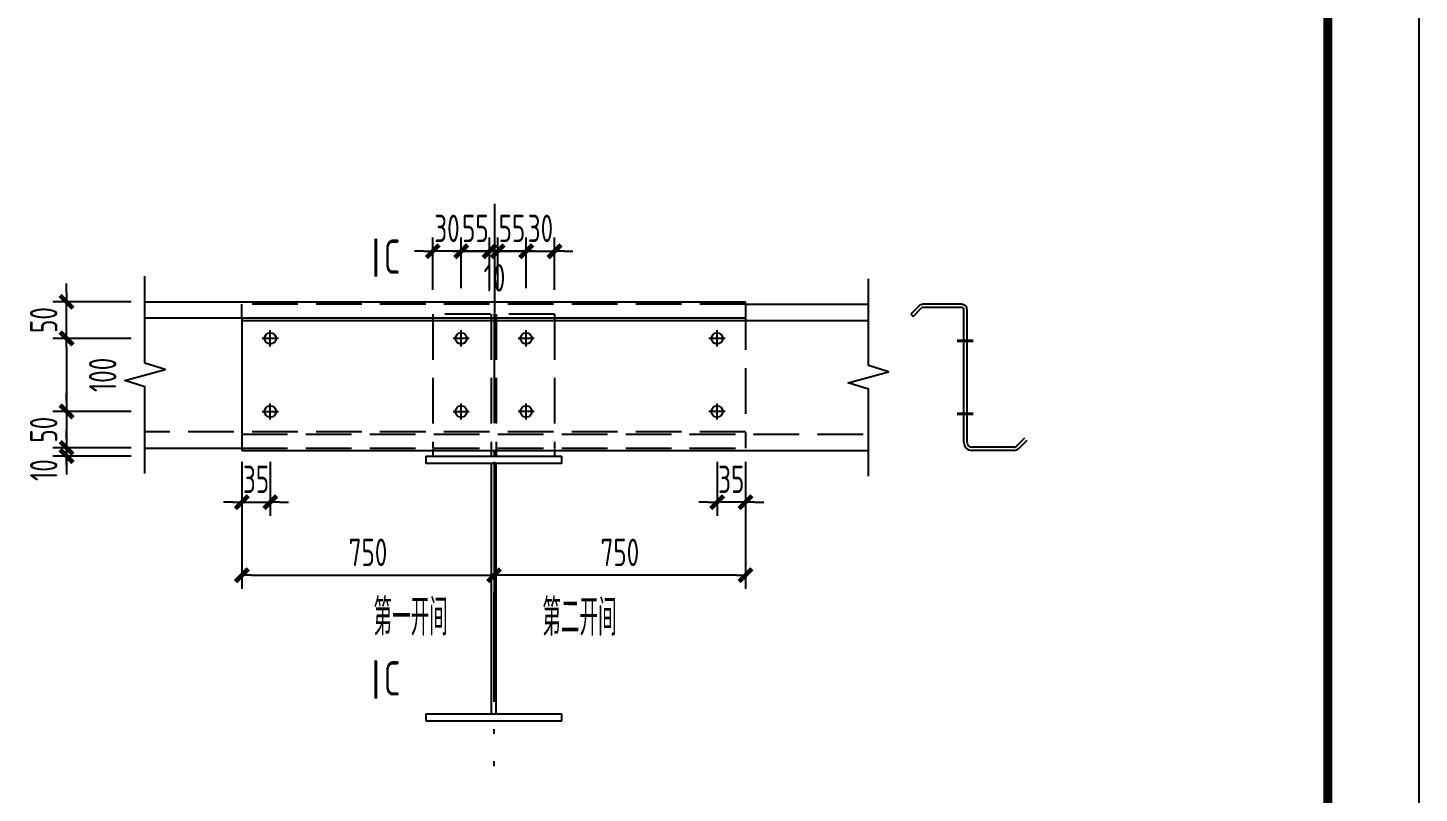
# Model space of a CAD drawing. Extents: x -2331248 to -1198620, y -977263 to -545844.
# Drawn here: x -1219443 to -1200410, y -755387 to -744917 of the extents above; entities that cross this region are included whole.
import ezdxf
from ezdxf.enums import TextEntityAlignment as Align

# ---------------------------------------------------------------- set-up
doc = ezdxf.new("R2010")
doc.units = 0
doc.header["$LTSCALE"] = 1000
doc.header["$MEASUREMENT"] = 0
doc.linetypes.add('ACAD_ISO04W100', pattern=[30.5, 24, -3, 0.5, -3])
doc.linetypes.add('DASH', pattern=[0.35, 0.25, -0.1])
doc.layers.get('0').update_dxf_attribs({"linetype": 'CONTINUOUS'})
doc.layers.get('DEFPOINTS').update_dxf_attribs({"linetype": 'CONTINUOUS'})
for name, color, linetype in [('DIM', 3, 'CONTINUOUS'), ('DIM_SYMB', 3, 'CONTINUOUS'), ('PUB_TEXT', 7, 'CONTINUOUS'), ('PUB_TITLE', 4, 'CONTINUOUS'), ('TEXT', 7, 'CONTINUOUS'), ('THICK', 6, 'CONTINUOUS'), ('THIN', 7, 'CONTINUOUS'), ('中心线', 1, 'ACAD_ISO04W100')]:
    doc.layers.add(name, color=color, linetype=linetype)
doc.styles.add('_TCH_DIM', font='SIMPLEX', dxfattribs={"bigfont": 'GBCBIG'})
doc.styles.add('TSSD_DIMENSION', font='Tssdeng.shx', dxfattribs={"width": 0.7, "bigfont": 'hztxt.shx'})
doc.styles.add('TSSD_Label', font='Tssdeng.shx', dxfattribs={"width": 0.7, "bigfont": 'hztxt.shx'})
doc.dimstyles.new('TSSD_100_100', dxfattribs={"dimtxt": 300, "dimasz": 100, "dimexe": 150, "dimexo": 150, "dimgap": 100, "dimtad": 1, "dimdec": 0, "dimzin": 0, "dimdsep": 46, "dimtxsty": 'TSSD_DIMENSION', "dimblk": '_TSDBK', "dimblk1": '_TSDBK', "dimblk2": '_TSDBK', "dimsah": 1, "dimcen": 0, "dimclrt": 7, "dimadec": 0, "dimazin": 0, "dimtfac": 1, "dimtdec": 0, "dimtix": 1, "dimtmove": 2, "dimatfit": 3, "dimldrblk": '_TSDBK', "dimfxl": 1, "dimtolj": 1, "dimtzin": 0, "dimarcsym": 0})

# ---------------------------------------------------------------- blocks, each defined once
blk = doc.blocks.new('_TSDBK')
blk.add_line((-1, 0), (0, 0))
at = {"const_width": 0.5}
blk.add_lwpolyline([(-0.7, -0.7), (0.7, 0.7)], dxfattribs=at)
blk = doc.blocks.new('*D408')
at = {"layer": 'DEFPOINTS', "color": 0}
for p in [(17197, 5969), (19948, 5969), (17197, 4576)]:
    blk.add_point(p, dxfattribs=at)
at = {"layer": 'DIM', "color": 0, "lineweight": -2}
for p, q in [((17197, 5819), (17197, 4426)), ((19948, 5819), (19948, 4426)), ((19848, 4576), (17297, 4576))]:
    blk.add_line(p, q, dxfattribs=at)
at = {"layer": 'DIM', "color": 0, "lineweight": -2, "xscale": 100, "yscale": 100, "zscale": 100, "rotation": 180}
blk.add_blockref('_TSDBK', (17197, 4576), dxfattribs=at)
at = {"layer": 'DIM', "color": 0, "lineweight": -2, "xscale": 100, "yscale": 100, "zscale": 100}
blk.add_blockref('_TSDBK', (19948, 4576), dxfattribs=at)
at = {"layer": 'DIM', "color": 7, "insert": (18573, 4826), "char_height": 300, "attachment_point": 5, "style": 'TSSD_DIMENSION'}
blk.add_mtext('\\A1;750', dxfattribs=at)
blk = doc.blocks.new('*D409')
at = {"layer": 'DEFPOINTS', "color": 0}
for p in [(17859, 8122), (17548, 7569), (17859, 7550)]:
    blk.add_point(p, dxfattribs=at)
at = {"layer": 'DIM', "color": 0, "lineweight": -2}
for p, q in [((17548, 7719), (17548, 8272)), ((17859, 7700), (17859, 8272)), ((17448, 8122), (17348, 8122)), ((17548, 8122), (17859, 8122)), ((17959, 8122), (18059, 8122))]:
    blk.add_line(p, q, dxfattribs=at)
at = {"layer": 'DIM', "color": 0, "lineweight": -2, "xscale": 100, "yscale": 100, "zscale": 100}
blk.add_blockref('_TSDBK', (17548, 8122), dxfattribs=at)
at = {"layer": 'DIM', "color": 0, "lineweight": -2, "xscale": 100, "yscale": 100, "zscale": 100, "rotation": 180}
blk.add_blockref('_TSDBK', (17859, 8122), dxfattribs=at)
at = {"layer": 'DIM', "color": 7, "insert": (17704, 8372), "char_height": 300, "attachment_point": 5, "style": 'TSSD_DIMENSION'}
blk.add_mtext('\\A1;30', dxfattribs=at)
blk = doc.blocks.new('*D410')
at = {"layer": 'DEFPOINTS', "color": 0}
for p in [(14437, 5969), (14748, 5969), (14748, 5376)]:
    blk.add_point(p, dxfattribs=at)
at = {"layer": 'DIM', "color": 0, "lineweight": -2}
for p, q in [((14437, 5819), (14437, 5226)), ((14748, 5819), (14748, 5226)), ((14337, 5376), (14237, 5376)), ((14437, 5376), (14748, 5376)), ((14848, 5376), (14948, 5376))]:
    blk.add_line(p, q, dxfattribs=at)
at = {"layer": 'DIM', "color": 0, "lineweight": -2, "xscale": 100, "yscale": 100, "zscale": 100}
blk.add_blockref('_TSDBK', (14437, 5376), dxfattribs=at)
at = {"layer": 'DIM', "color": 0, "lineweight": -2, "xscale": 100, "yscale": 100, "zscale": 100, "rotation": 180}
blk.add_blockref('_TSDBK', (14748, 5376), dxfattribs=at)
at = {"layer": 'DIM', "color": 7, "insert": (14592, 5626), "char_height": 300, "attachment_point": 5, "style": 'TSSD_DIMENSION'}
blk.add_mtext('\\A1;35', dxfattribs=at)
blk = doc.blocks.new('*D411')
at = {"layer": 'DEFPOINTS', "color": 0}
for p in [(14437, 5969), (17197, 5969), (17197, 4576)]:
    blk.add_point(p, dxfattribs=at)
at = {"layer": 'DIM', "color": 0, "lineweight": -2}
for p, q in [((14437, 5819), (14437, 4426)), ((17197, 5819), (17197, 4426)), ((14537, 4576), (17097, 4576))]:
    blk.add_line(p, q, dxfattribs=at)
at = {"layer": 'DIM', "color": 0, "lineweight": -2, "xscale": 100, "yscale": 100, "zscale": 100, "rotation": 180}
blk.add_blockref('_TSDBK', (14437, 4576), dxfattribs=at)
at = {"layer": 'DIM', "color": 0, "lineweight": -2, "xscale": 100, "yscale": 100, "zscale": 100}
blk.add_blockref('_TSDBK', (17197, 4576), dxfattribs=at)
at = {"layer": 'DIM', "color": 7, "insert": (15817, 4826), "char_height": 300, "attachment_point": 5, "style": 'TSSD_DIMENSION'}
blk.add_mtext('\\A1;750', dxfattribs=at)
blk = doc.blocks.new('*D412')
at = {"layer": 'DEFPOINTS', "color": 0}
for p in [(17237, 8122), (17237, 7550), (17548, 7569)]:
    blk.add_point(p, dxfattribs=at)
at = {"layer": 'DIM', "color": 0, "lineweight": -2}
for p, q in [((17237, 7700), (17237, 8272)), ((17548, 7719), (17548, 8272)), ((17137, 8122), (17037, 8122)), ((17548, 8122), (17237, 8122)), ((17648, 8122), (17748, 8122))]:
    blk.add_line(p, q, dxfattribs=at)
at = {"layer": 'DIM', "color": 0, "lineweight": -2, "xscale": 100, "yscale": 100, "zscale": 100}
blk.add_blockref('_TSDBK', (17237, 8122), dxfattribs=at)
at = {"layer": 'DIM', "color": 0, "lineweight": -2, "xscale": 100, "yscale": 100, "zscale": 100, "rotation": 180}
blk.add_blockref('_TSDBK', (17548, 8122), dxfattribs=at)
at = {"layer": 'DIM', "color": 7, "insert": (17392, 8372), "char_height": 300, "attachment_point": 5, "style": 'TSSD_DIMENSION'}
blk.add_mtext('\\A1;55', dxfattribs=at)
blk = doc.blocks.new('*D413')
at = {"layer": 'DEFPOINTS', "color": 0}
for p in [(17148, 8122), (16837, 7569), (17148, 7550)]:
    blk.add_point(p, dxfattribs=at)
at = {"layer": 'DIM', "color": 0, "lineweight": -2}
for p, q in [((16837, 7719), (16837, 8272)), ((17148, 7700), (17148, 8272)), ((16737, 8122), (16637, 8122)), ((16837, 8122), (17148, 8122)), ((17248, 8122), (17348, 8122))]:
    blk.add_line(p, q, dxfattribs=at)
at = {"layer": 'DIM', "color": 0, "lineweight": -2, "xscale": 100, "yscale": 100, "zscale": 100}
blk.add_blockref('_TSDBK', (16837, 8122), dxfattribs=at)
at = {"layer": 'DIM', "color": 0, "lineweight": -2, "xscale": 100, "yscale": 100, "zscale": 100, "rotation": 180}
blk.add_blockref('_TSDBK', (17148, 8122), dxfattribs=at)
at = {"layer": 'DIM', "color": 7, "insert": (16992, 8372), "char_height": 300, "attachment_point": 5, "style": 'TSSD_DIMENSION'}
blk.add_mtext('\\A1;55', dxfattribs=at)
blk = doc.blocks.new('*D414')
at = {"layer": 'DEFPOINTS', "color": 0}
for p in [(16526, 8122), (16526, 7550), (16837, 7569)]:
    blk.add_point(p, dxfattribs=at)
at = {"layer": 'DIM', "color": 0, "lineweight": -2}
for p, q in [((16526, 7700), (16526, 8272)), ((16837, 7719), (16837, 8272)), ((16426, 8122), (16326, 8122)), ((16837, 8122), (16526, 8122)), ((16937, 8122), (17037, 8122))]:
    blk.add_line(p, q, dxfattribs=at)
at = {"layer": 'DIM', "color": 0, "lineweight": -2, "xscale": 100, "yscale": 100, "zscale": 100}
blk.add_blockref('_TSDBK', (16526, 8122), dxfattribs=at)
at = {"layer": 'DIM', "color": 0, "lineweight": -2, "xscale": 100, "yscale": 100, "zscale": 100, "rotation": 180}
blk.add_blockref('_TSDBK', (16837, 8122), dxfattribs=at)
at = {"layer": 'DIM', "color": 7, "insert": (16681, 8372), "char_height": 300, "attachment_point": 5, "style": 'TSSD_DIMENSION'}
blk.add_mtext('\\A1;30', dxfattribs=at)
blk = doc.blocks.new('*D415')
at = {"layer": 'DEFPOINTS', "color": 0}
for p in [(17237, 8122), (17148, 7550), (17237, 7550)]:
    blk.add_point(p, dxfattribs=at)
at = {"layer": 'DIM', "color": 0, "lineweight": -2}
for p, q in [((17148, 7700), (17148, 8272)), ((17237, 7700), (17237, 8272)), ((17048, 8122), (16948, 8122)), ((17148, 8122), (17237, 8122)), ((17337, 8122), (17437, 8122))]:
    blk.add_line(p, q, dxfattribs=at)
at = {"layer": 'DIM', "color": 0, "lineweight": -2, "xscale": 100, "yscale": 100, "zscale": 100}
blk.add_blockref('_TSDBK', (17148, 8122), dxfattribs=at)
at = {"layer": 'DIM', "color": 0, "lineweight": -2, "xscale": 100, "yscale": 100, "zscale": 100, "rotation": 180}
blk.add_blockref('_TSDBK', (17237, 8122), dxfattribs=at)
at = {"layer": 'DIM', "color": 7, "insert": (17201, 7831), "char_height": 300, "attachment_point": 5, "style": 'TSSD_DIMENSION'}
blk.add_mtext('\\A1;10', dxfattribs=at)
blk = doc.blocks.new('*D416')
at = {"layer": 'DEFPOINTS', "color": 0}
for p in [(12518, 7569), (13376, 7569), (13376, 7169)]:
    blk.add_point(p, dxfattribs=at)
at = {"layer": 'DIM', "color": 0, "lineweight": -2}
for p, q in [((12518, 7669), (12518, 7769)), ((13226, 7569), (12368, 7569)), ((12518, 7169), (12518, 7569)), ((13226, 7169), (12368, 7169)), ((12518, 7069), (12518, 6969))]:
    blk.add_line(p, q, dxfattribs=at)
at = {"layer": 'DIM', "color": 0, "lineweight": -2, "xscale": 100, "yscale": 100, "zscale": 100}
for p, rotation in [((12518, 7569), 270), ((12518, 7169), 90)]:
    blk.add_blockref('_TSDBK', p, dxfattribs=dict(at, rotation=rotation))
at = {"layer": 'DIM', "color": 7, "insert": (12268, 7369), "char_height": 300, "attachment_point": 5, "rotation": 90, "style": 'TSSD_DIMENSION'}
blk.add_mtext('\\A1;50', dxfattribs=at)
blk = doc.blocks.new('*D417')
at = {"layer": 'DEFPOINTS', "color": 0}
for p in [(13376, 6369), (12518, 5969), (13376, 5969)]:
    blk.add_point(p, dxfattribs=at)
at = {"layer": 'DIM', "color": 0, "lineweight": -2}
for p, q in [((12518, 6469), (12518, 6569)), ((13226, 6369), (12368, 6369)), ((12518, 6369), (12518, 5969)), ((13226, 5969), (12368, 5969)), ((12518, 5869), (12518, 5769))]:
    blk.add_line(p, q, dxfattribs=at)
at = {"layer": 'DIM', "color": 0, "lineweight": -2, "xscale": 100, "yscale": 100, "zscale": 100}
for p, rotation in [((12518, 6369), 270), ((12518, 5969), 90)]:
    blk.add_blockref('_TSDBK', p, dxfattribs=dict(at, rotation=rotation))
at = {"layer": 'DIM', "color": 7, "insert": (12268, 6169), "char_height": 300, "attachment_point": 5, "rotation": 90, "style": 'TSSD_DIMENSION'}
blk.add_mtext('\\A1;50', dxfattribs=at)
blk = doc.blocks.new('*D418')
at = {"layer": 'DEFPOINTS', "color": 0}
for p in [(13376, 5969), (12518, 5880), (13376, 5880)]:
    blk.add_point(p, dxfattribs=at)
at = {"layer": 'DIM', "color": 0, "lineweight": -2}
for p, q in [((12518, 6069), (12518, 6169)), ((13226, 5969), (12368, 5969)), ((12518, 5969), (12518, 5880)), ((13226, 5880), (12368, 5880)), ((12518, 5780), (12518, 5680))]:
    blk.add_line(p, q, dxfattribs=at)
at = {"layer": 'DIM', "color": 0, "lineweight": -2, "xscale": 100, "yscale": 100, "zscale": 100}
for p, rotation in [((12518, 5969), 270), ((12518, 5880), 90)]:
    blk.add_blockref('_TSDBK', p, dxfattribs=dict(at, rotation=rotation))
at = {"layer": 'DIM', "color": 7, "insert": (12268, 5727), "char_height": 300, "attachment_point": 5, "rotation": 90, "style": 'TSSD_DIMENSION'}
blk.add_mtext('\\A1;10', dxfattribs=at)
blk = doc.blocks.new('*D419')
at = {"layer": 'DEFPOINTS', "color": 0}
for p in [(13376, 7169), (12518, 6369), (13376, 6369)]:
    blk.add_point(p, dxfattribs=at)
at = {"layer": 'DIM', "color": 0, "lineweight": -2}
for p, q in [((13226, 7169), (12368, 7169)), ((12518, 7069), (12518, 6469)), ((13226, 6369), (12368, 6369))]:
    blk.add_line(p, q, dxfattribs=at)
at = {"layer": 'DIM', "color": 0, "lineweight": -2, "xscale": 100, "yscale": 100, "zscale": 100}
for p, rotation in [((12518, 7169), 90), ((12518, 6369), 270)]:
    blk.add_blockref('_TSDBK', p, dxfattribs=dict(at, rotation=rotation))
at = {"layer": 'DIM', "color": 7, "insert": (12913, 6769), "char_height": 300, "attachment_point": 5, "rotation": 90, "style": 'TSSD_DIMENSION'}
blk.add_mtext('\\A1;100', dxfattribs=at)
blk = doc.blocks.new('*D420')
at = {"layer": 'DEFPOINTS', "color": 0}
for p in [(19637, 5969), (19948, 5969), (19637, 5376)]:
    blk.add_point(p, dxfattribs=at)
at = {"layer": 'DIM', "color": 0, "lineweight": -2}
for p, q in [((19637, 5819), (19637, 5226)), ((19948, 5819), (19948, 5226)), ((19537, 5376), (19437, 5376)), ((19948, 5376), (19637, 5376)), ((20048, 5376), (20148, 5376))]:
    blk.add_line(p, q, dxfattribs=at)
at = {"layer": 'DIM', "color": 0, "lineweight": -2, "xscale": 100, "yscale": 100, "zscale": 100}
blk.add_blockref('_TSDBK', (19637, 5376), dxfattribs=at)
at = {"layer": 'DIM', "color": 0, "lineweight": -2, "xscale": 100, "yscale": 100, "zscale": 100, "rotation": 180}
blk.add_blockref('_TSDBK', (19948, 5376), dxfattribs=at)
at = {"layer": 'DIM', "color": 7, "insert": (19792, 5626), "char_height": 300, "attachment_point": 5, "style": 'TSSD_DIMENSION'}
blk.add_mtext('\\A1;35', dxfattribs=at)
blk = doc.blocks.new('A$C1A1A4385')
for p, q in [((13375.9, 7568.6), (19948, 7568.6)), ((19948, 7541.9), (19948, 7568.6)), ((19948, 7541.9), (21292.7, 7541.9)), ((21847.4, 7523.3), (21758.3, 7434.2)), ((21871.9, 7498.8), (21782.8, 7409.7)), ((22310.2, 7541.9), (21892.3, 7541.9)), ((22310.2, 7507.3), (21892.3, 7507.3)), ((22339, 6027.2), (22339, 7478.4)), ((22373.6, 6027.2), (22373.6, 7478.4)), ((19948, 7390.8), (13375.9, 7390.8)), ((14436.9, 7390.8), (14436.9, 5941.9)), ((14436.9, 7364.1), (21292.7, 7364.1)), ((21758.3, 7434.2), (21782.8, 7409.7)), ((13375.9, 5968.6), (14436.9, 5968.6)), ((14436.9, 5941.9), (21292.7, 5941.9)), ((16525.8, 5959.7), (16525.8, 5879.7)), ((17859.1, 5959.7), (17859.1, 5879.7)), ((22881.3, 5976.5), (22424.4, 5976.5)), ((22881.3, 5941.9), (22424.4, 5941.9)), ((22917.2, 5991.4), (23006.3, 6080.5)), ((22941.7, 5966.9), (23030.8, 6056)), ((16448, 5879.7), (17936.9, 5879.7)), ((16448, 5879.7), (16448, 5799.7)), ((17936.9, 5799.7), (16448, 5799.7)), ((17165.8, 5799.7), (17165.8, 3061.1)), ((17219.1, 3061.1), (17219.1, 5799.7)), ((17936.9, 5799.7), (17936.9, 5879.7)), ((16448, 3061.1), (17936.9, 3061.1)), ((16448, 3061.1), (16448, 2981.1)), ((17936.9, 2981.1), (17936.9, 3061.1)), ((16448, 2981.1), (17936.9, 2981.1))]:
    blk.add_line(p, q)
at = {"linetype": 'DASH', "ltscale": 2}
for p, q in [((19948, 7541.9), (14436.9, 7541.9)), ((14436.9, 7390.8), (14436.9, 7541.9)), ((19948, 7541.9), (19948, 5968.6)), ((17859.1, 7435.2), (16525.8, 7435.2)), ((16525.8, 7435.2), (16525.8, 5968.6)), ((17165.8, 7435.2), (17165.8, 5879.7)), ((17219.1, 7435.2), (17219.1, 5879.7)), ((17859.1, 7435.2), (17859.1, 5968.6)), ((19948, 6146.4), (13375.9, 6146.4)), ((14436.9, 6119.7), (21292.7, 6119.7)), ((14436.9, 5968.6), (19948, 5968.6))]:
    blk.add_line(p, q, dxfattribs=at)
at = {"color": 6}
for p, q in [((14836.9, 7168.6), (14659.1, 7168.6)), ((14748, 7079.7), (14748, 7257.5)), ((16925.8, 7168.6), (16748, 7168.6)), ((16836.9, 7079.7), (16836.9, 7257.5)), ((17636.9, 7168.6), (17459.1, 7168.6)), ((17548, 7079.7), (17548, 7257.5)), ((19725.8, 7168.6), (19548, 7168.6)), ((19636.9, 7079.7), (19636.9, 7257.5)), ((14748, 6279.7), (14748, 6457.5)), ((16836.9, 6279.7), (16836.9, 6457.5)), ((17548, 6279.7), (17548, 6457.5)), ((19636.9, 6279.7), (19636.9, 6457.5)), ((14659.1, 6368.6), (14836.9, 6368.6)), ((16748, 6368.6), (16925.8, 6368.6)), ((17636.9, 6368.6), (17459.1, 6368.6)), ((19725.8, 6368.6), (19548, 6368.6))]:
    blk.add_line(p, q, dxfattribs=at)
at = {"color": 6, "const_width": 33.3}
for points in [[(22262.9, 7141.9), (22440.6, 7141.9)], [(22262.9, 6341.9), (22440.6, 6341.9)]]:
    blk.add_lwpolyline(points, dxfattribs=at)
at = {"color": 6}
for centre in [(14748, 7168.6), (16836.9, 7168.6), (17548, 7168.6), (19636.9, 7168.6), (14748, 6368.6), (16836.9, 6368.6), (17548, 6368.6), (19636.9, 6368.6)]:
    blk.add_circle(centre, 62.2, dxfattribs=at)
for centre, radius, start, end in [((21892.3, 7478.4), 63.5, 90, 135), ((21892.3, 7478.4), 28.8, 90, 135), ((22310.2, 7478.4), 63.5, 0, 90), ((22310.2, 7478.4), 28.8, 0, 90), ((22424.4, 6027.3), 85.4, 180, 270), ((22424.4, 6027.3), 50.8, 180, 270), ((22881.3, 6027.3), 50.8, 270, 315), ((22881.3, 6027.3), 85.4, 270, 315)]:
    blk.add_arc(centre, radius, start, end)
at = {"layer": 'DIM_SYMB'}
for points in [[(15645.1, 4060.3, 0, 0, 0), (15049, 4060.3, 106.7, 0, 0), (14649, 4060.3, 0, 0, 0)], [(18744.4, 4055.9, 0, 0, 0), (19340.4, 4054.1, 106.7, 0, 0), (19740.4, 4053, 0, 0, 0)]]:
    blk.add_lwpolyline(points, format="xyseb", dxfattribs=at)
at = {"layer": 'THICK', "const_width": 33.3}
for points in [[(15901.3, 8258.8), (15901.3, 7842.2)], [(15901.3, 3643.3), (15901.3, 3226.7)]]:
    blk.add_lwpolyline(points, dxfattribs=at)
at = {"layer": 'THIN'}
for points in [[(13375.9, 5688.6), (13375.9, 6638.6), (13155.9, 6708.6), (13595.9, 6828.6), (13375.9, 6898.6), (13375.9, 7848.6)], [(21292.7, 5661.9), (21292.7, 6611.9), (21072.7, 6681.9), (21512.7, 6801.9), (21292.7, 6871.9), (21292.7, 7821.9)]]:
    blk.add_lwpolyline(points, dxfattribs=at)
at = {"layer": '中心线', "ltscale": 0.1}
blk.add_line((17201.4, 8642.1), (17192.5, 2486.4), dxfattribs=at)
at = {"layer": 'PUB_TEXT', "style": '_TCH_DIM', "width": 0.705882}
blk.add_text('第一开间', height=400, dxfattribs=at).set_placement((15876.7, 3917))
blk.add_text('第二开间', height=400, rotation=359.83408, dxfattribs=at).set_placement((17724.5, 3915.4))
at = {"layer": 'TEXT', "style": 'TSSD_Label', "width": 0.7}
for p in [(16081.2, 8063.6), (16081.2, 3448)]:
    blk.add_text('C', height=375, dxfattribs=at).set_placement(p, align=Align.MIDDLE)
at = {"layer": 'DIM'}
for base, p1, p2, angle, text, picture, middle in [((16525.8, 8121.9), (16836.9, 7568.6), (16525.8, 7549.9), 180, '30', '*D414', (16681.3, 8371.9)), ((17236.9, 8121.9), (17548, 7568.6), (17236.9, 7549.9), 180, '55', '*D412', (17392.5, 8371.9)), ((12518.1, 7568.6), (13375.9, 7168.6), (13375.9, 7568.6), 270, '50', '*D416', (12268.1, 7368.6)), ((12518.1, 5968.6), (13375.9, 6368.6), (13375.9, 5968.6), 270, '50', '*D417', (12268.1, 6168.6)), ((17197.4, 4575.5), (19948, 5968.6), (17197.4, 5968.6), 180, '750', '*D408', (18572.7, 4825.5)), ((19636.9, 5375.5), (19948, 5968.6), (19636.9, 5968.6), 180, '35', '*D420', (19792.4, 5625.5))]:
    dim = blk.add_linear_dim(base=base, p1=p1, p2=p2, angle=angle, text=text, dimstyle='TSSD_100_100', dxfattribs=at)
    dim.commit()
    dim.dimension.update_dxf_attribs({"geometry": picture, "text_midpoint": middle})
for base, p1, p2, text, picture, middle in [((17148, 8121.9), (16836.9, 7568.6), (17148, 7549.9), '55', '*D413', (16992.5, 8371.9)), ((17859.1, 8121.9), (17548, 7568.6), (17859.1, 7549.9), '30', '*D409', (17703.6, 8371.9)), ((14748, 5375.5), (14436.9, 5968.6), (14748, 5968.6), '35', '*D410', (14592.5, 5625.5)), ((17197.4, 4575.5), (14436.9, 5968.6), (17197.4, 5968.6), '750', '*D411', (15817.2, 4825.5))]:
    dim = blk.add_linear_dim(base=base, p1=p1, p2=p2, text=text, dimstyle='TSSD_100_100', dxfattribs=at)
    dim.commit()
    dim.dimension.update_dxf_attribs({"geometry": picture, "text_midpoint": middle})
dim = blk.add_linear_dim(base=(17236.9, 8121.9), p1=(17148, 7549.9), p2=(17236.9, 7549.9), text='10', dimstyle='TSSD_100_100', dxfattribs=at)
dim.commit()
dim.dimension.update_dxf_attribs({"geometry": '*D415', "text_midpoint": (17201.4, 7831.4), "dimtype": 160})
for base, p1, p2, text, picture, middle in [((12518.1, 6368.6), (13375.9, 7168.6), (13375.9, 6368.6), '100', '*D419', (12913.4, 6768.6)), ((12518.1, 5879.7), (13375.9, 5968.6), (13375.9, 5879.7), '10', '*D418', (12268.1, 5726.5))]:
    dim = blk.add_linear_dim(base=base, p1=p1, p2=p2, angle=270, text=text, dimstyle='TSSD_100_100', dxfattribs=at)
    dim.commit()
    dim.dimension.update_dxf_attribs({"geometry": picture, "text_midpoint": middle, "dimtype": 160})

msp = doc.modelspace()

# ---------------------------------------------------------------- linework, layer by layer
at = {"layer": 'PUB_TITLE'}
msp.add_lwpolyline([(-1331785.4, -765858.1), (-1200410.4, -765858.1), (-1200410.4, -691608.1), (-1331785.4, -691608.1)], close=True, dxfattribs=at)
at = {"layer": 'PUB_TITLE', "const_width": 125}
msp.add_lwpolyline([(-1328660.4, -764608.1), (-1201660.4, -764608.1), (-1201660.4, -692858.1), (-1328660.4, -692858.1)], close=True, dxfattribs=at)

# ---------------------------------------------------------------- block references
at = {"xscale": 1.25, "yscale": 1.25, "zscale": 1.25}
msp.add_blockref('A$C1A1A4385', (-1234561, -758126.2), dxfattribs=at)

doc.saveas('drawing.dxf')
